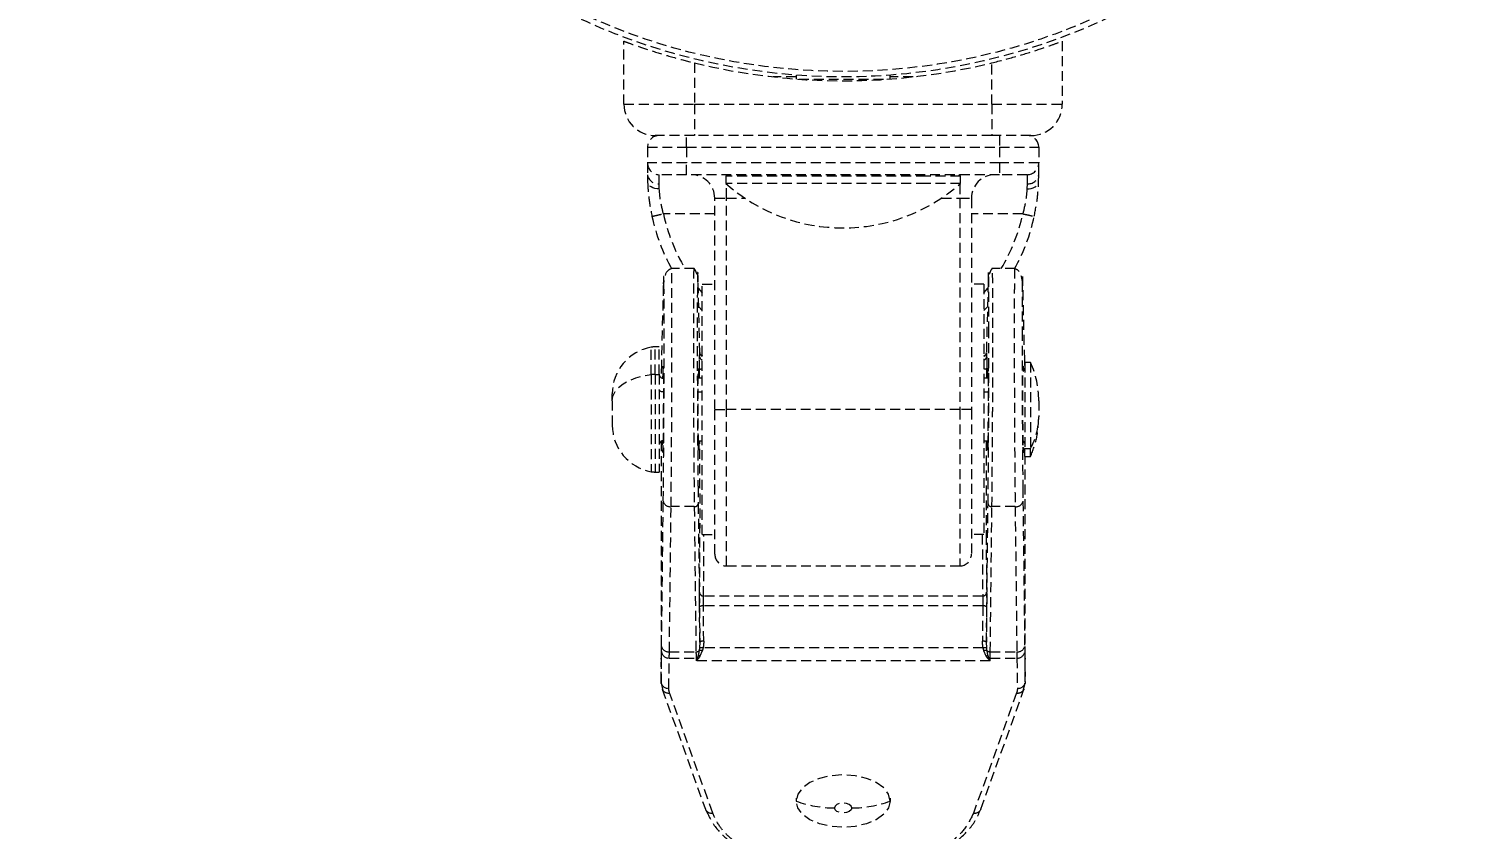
# Model space of a CAD drawing. Header units: millimetres. Extents: x -4197 to 3701, y -3900 to 3375.
# Drawn here: x 94.7 to 278.2, y 1570.2 to 1672.5 of the extents above; entities that cross this region are included whole.
import ezdxf

# ---------------------------------------------------------------- set-up
doc = ezdxf.new("R2010")
doc.units = ezdxf.units.MM
doc.linetypes.add('HIDDEN', pattern=[1.905, 1.27, -0.635])
for name, color, linetype in [('DIKOM_ОБЪЕКТ', 7, 'Continuous'), ('DIKOM_РАЗМЕР_ЗОНА', 7, 'Continuous'), ('DIKOM_РАЗМЕР_ОБЪЕКТА', 7, 'Continuous')]:
    doc.layers.add(name, color=color, linetype=linetype)
doc.styles.add('style1', font='arialbd.ttf', dxfattribs={"width": 0.8})
doc.dimstyles.new('1-50', dxfattribs={"dimtxt": 300, "dimasz": 200, "dimexe": 100, "dimexo": 0, "dimgap": 100, "dimtad": 1, "dimtxsty": 'style1', "dimcen": 200, "dimclrd": 7, "dimclre": 7, "dimclrt": 7, "dimadec": 1, "dimazin": 2, "dimtfac": 1, "dimtmove": 0, "dimatfit": 2, "dimfxl": 0, "dimlwd": 25, "dimlwe": 18, "dimarcsym": 0})

# ---------------------------------------------------------------- blocks, each defined once
blk = doc.blocks.new('*D2')
at = {"layer": 'Defpoints', "color": 0, "transparency": 16777216}
for p in [(-934.08, 1825.38), (198.72, 1825.38), (198.72, -1533.62)]:
    blk.add_point(p, dxfattribs=at)
at = {"layer": 'DIKOM_РАЗМЕР_ОБЪЕКТА', "color": 7, "lineweight": 18, "transparency": 16777216}
for p, q in [((198.72, 1825.38), (-1034.08, 1825.38)), ((198.72, -1533.62), (-1034.08, -1533.62))]:
    blk.add_line(p, q, dxfattribs=at)
at = {"layer": 'DIKOM_РАЗМЕР_ОБЪЕКТА', "color": 7, "lineweight": 25, "transparency": 16777216}
blk.add_line((-934.08, -1333.62), (-934.08, 1625.38), dxfattribs=at)
at = {"layer": 'DIKOM_РАЗМЕР_ОБЪЕКТА', "color": 7, "transparency": 16777216}
for points in [[(-967.42, 1625.38), (-900.75, 1625.38), (-934.08, 1825.38)], [(-967.42, -1333.62), (-900.75, -1333.62), (-934.08, -1533.62)]]:
    blk.add_solid(points, dxfattribs=at)
at = {"layer": 'DIKOM_РАЗМЕР_ОБЪЕКТА', "color": 7, "transparency": 16777216, "insert": (-1212.9, 33.6), "char_height": 300, "attachment_point": 5, "rotation": 90, "style": 'style1'}
blk.add_mtext('{\\fArial|b0|i0|c204|p34;\\H1.16667x;3360}', dxfattribs=at)
blk = doc.blocks.new('*D3')
at = {"layer": 'Defpoints', "color": 0, "transparency": 16777216}
for p in [(-3721.93, 3375.38), (198.72, 3375.38), (198.72, -3083.62)]:
    blk.add_point(p, dxfattribs=at)
at = {"layer": 'DIKOM_РАЗМЕР_ЗОНА', "color": 7, "lineweight": 18, "transparency": 16777216}
for p, q in [((198.72, 3375.38), (-3821.93, 3375.38)), ((198.72, -3083.62), (-3821.93, -3083.62))]:
    blk.add_line(p, q, dxfattribs=at)
at = {"layer": 'DIKOM_РАЗМЕР_ЗОНА', "color": 7, "lineweight": 25, "transparency": 16777216}
blk.add_line((-3721.93, -2883.62), (-3721.93, 3175.38), dxfattribs=at)
at = {"layer": 'DIKOM_РАЗМЕР_ЗОНА', "color": 7, "transparency": 16777216}
for points in [[(-3755.26, 3175.38), (-3688.6, 3175.38), (-3721.93, 3375.38)], [(-3755.26, -2883.62), (-3688.6, -2883.62), (-3721.93, -3083.62)]]:
    blk.add_solid(points, dxfattribs=at)
at = {"layer": 'DIKOM_РАЗМЕР_ЗОНА', "color": 7, "transparency": 16777216, "insert": (-4000.63, 193.17), "char_height": 300, "attachment_point": 5, "rotation": 90, "style": 'style1'}
blk.add_mtext('{\\fArial|b0|i0|c204|p34;\\H1.16667x;6460}', dxfattribs=at)

msp = doc.modelspace()

# ---------------------------------------------------------------- linework, layer by layer
at = {"layer": 'DIKOM_ОБЪЕКТ', "color": 7, "linetype": 'HIDDEN', "lineweight": 15}
for p, q in [((170.719, 1662.885), (170.719, 1670.945)), ((226.719, 1670.945), (226.719, 1662.885)), ((179.719, 1668.174), (179.719, 1662.885)), ((217.719, 1662.885), (217.719, 1668.174)), ((192.719, 1666.385), (189.789, 1666.385)), ((191.969, 1666.672), (191.969, 1666.665)), ((192.719, 1666.612), (192.719, 1666.11)), ((193.066, 1666.085), (204.373, 1666.085)), ((204.719, 1666.11), (204.719, 1666.612)), ((207.65, 1666.385), (204.719, 1666.385)), ((205.469, 1666.672), (205.469, 1666.672)), ((170.719, 1662.885), (179.719, 1662.885)), ((179.719, 1662.885), (179.719, 1658.885)), ((179.719, 1662.885), (217.719, 1662.885)), ((217.719, 1662.885), (217.719, 1658.885)), ((217.719, 1662.885), (226.719, 1662.885)), ((179.719, 1658.885), (174.719, 1658.885)), ((178.719, 1657.385), (178.719, 1658.885)), ((217.719, 1658.885), (179.719, 1658.885)), ((222.719, 1658.885), (217.719, 1658.885)), ((218.719, 1658.885), (218.719, 1657.385)), ((173.719, 1657.385), (178.719, 1657.385)), ((173.719, 1657.385), (173.719, 1655.385)), ((178.719, 1657.385), (218.719, 1657.385)), ((178.719, 1657.385), (178.719, 1655.385)), ((218.719, 1657.385), (223.719, 1657.385)), ((218.719, 1657.385), (218.719, 1655.385)), ((223.719, 1657.385), (223.719, 1655.385)), ((178.719, 1655.385), (173.719, 1655.385)), ((173.719, 1655.385), (173.719, 1653.885)), ((218.719, 1655.385), (178.719, 1655.385)), ((178.719, 1653.885), (178.719, 1655.385)), ((218.719, 1655.385), (218.719, 1653.885)), ((223.719, 1655.385), (218.719, 1655.385)), ((223.719, 1653.885), (223.719, 1655.385)), ((178.719, 1653.885), (175.219, 1653.885)), ((175.219, 1652.731), (175.219, 1653.885)), ((175.234, 1652.08), (175.219, 1652.731)), ((218.719, 1653.885), (178.719, 1653.885)), ((183.919, 1653.885), (183.719, 1653.685)), ((183.719, 1653.685), (183.719, 1652.756)), ((209.326, 1653.685), (183.719, 1653.685)), ((209.326, 1652.756), (183.719, 1652.756)), ((183.819, 1653.785), (183.819, 1653.885)), ((183.819, 1650.885), (183.819, 1652.668)), ((213.719, 1653.685), (209.326, 1653.685)), ((213.719, 1652.756), (209.326, 1652.756)), ((213.719, 1653.685), (213.519, 1653.885)), ((213.619, 1653.885), (213.619, 1653.785)), ((213.619, 1652.668), (213.619, 1650.885)), ((213.719, 1652.756), (213.719, 1653.685)), ((222.219, 1653.885), (218.719, 1653.885)), ((222.219, 1652.731), (222.204, 1652.08)), ((222.219, 1653.885), (222.219, 1652.731)), ((223.703, 1652.984), (223.719, 1653.885)), ((182.319, 1650.885), (183.819, 1650.885)), ((182.319, 1623.885), (182.319, 1650.885)), ((183.819, 1623.885), (183.819, 1650.885)), ((183.819, 1650.885), (186.155, 1650.885)), ((211.284, 1650.885), (213.619, 1650.885)), ((213.619, 1650.885), (215.119, 1650.885)), ((213.619, 1650.885), (213.619, 1623.885)), ((215.119, 1650.885), (215.119, 1623.885)), ((182.319, 1648.885), (175.758, 1648.885)), ((221.681, 1648.885), (215.119, 1648.885)), ((179.705, 1641.885), (176.733, 1641.885)), ((220.705, 1641.885), (217.733, 1641.885)), ((175.737, 1639.692), (175.518, 1630.241)), ((180.409, 1631.142), (180.201, 1640.164)), ((180.409, 1631.146), (180.201, 1640.154)), ((180.219, 1639.394), (180.719, 1638.777)), ((180.719, 1639.885), (182.319, 1639.885)), ((180.719, 1607.885), (180.719, 1639.885)), ((216.719, 1639.885), (215.119, 1639.885)), ((216.719, 1639.885), (216.719, 1607.885)), ((216.719, 1638.777), (217.22, 1639.395)), ((217.238, 1640.154), (217.029, 1631.146)), ((221.92, 1630.241), (221.702, 1639.692)), ((180.719, 1636.536), (180.274, 1637.01)), ((217.165, 1637.01), (216.719, 1636.536)), ((175.219, 1631.885), (174.719, 1631.885)), ((174.719, 1628.359), (174.719, 1631.885)), ((175.219, 1628.359), (175.219, 1631.885)), ((174.209, 1628.333), (174.209, 1631.84)), ((180.378, 1630.671), (180.409, 1631.146)), ((217.029, 1631.146), (217.061, 1630.671)), ((174.209, 1628.333), (174.209, 1615.93)), ((174.719, 1628.359), (175.219, 1628.359)), ((174.719, 1628.359), (174.719, 1615.885)), ((175.219, 1628.359), (175.219, 1615.885)), ((175.509, 1629.763), (175.481, 1627.946)), ((175.698, 1627.896), (175.705, 1628.447)), ((180.225, 1628.703), (180.234, 1628.239)), ((180.234, 1628.239), (180.238, 1627.885)), ((180.382, 1627.899), (180.376, 1628.96)), ((217.062, 1628.96), (217.056, 1627.891)), ((217.2, 1627.885), (217.205, 1628.239)), ((221.933, 1629.144), (221.692, 1628.719)), ((221.933, 1629.5), (221.929, 1629.763)), ((222.675, 1629.885), (221.933, 1629.885)), ((221.933, 1629.885), (221.933, 1618.911)), ((222.675, 1629.885), (222.675, 1618.911)), ((180.719, 1627.885), (180.19, 1627.885)), ((217.249, 1627.885), (216.719, 1627.885)), ((169.219, 1625.003), (169.219, 1625.885)), ((169.219, 1625.003), (169.219, 1621.885)), ((180.189, 1626.122), (180.719, 1626.122)), ((216.719, 1626.122), (217.25, 1626.122)), ((223.719, 1625.002), (223.719, 1622.959)), ((182.319, 1623.885), (183.819, 1623.885)), ((182.319, 1605.385), (182.319, 1623.885)), ((213.619, 1623.885), (183.819, 1623.885)), ((183.819, 1603.885), (183.819, 1623.885)), ((215.119, 1623.885), (213.619, 1623.885)), ((213.619, 1623.885), (213.619, 1603.885)), ((215.119, 1623.885), (215.119, 1605.385)), ((223.719, 1622.785), (223.719, 1622.959)), ((175.451, 1619.807), (175.451, 1592.076)), ((175.451, 1619.807), (175.451, 1592.077)), ((180.229, 1619.885), (180.719, 1619.885)), ((180.277, 1619.885), (180.273, 1619.23)), ((216.719, 1619.885), (217.209, 1619.885)), ((217.166, 1619.304), (217.161, 1619.885)), ((217.169, 1618.857), (217.166, 1619.304)), ((221.728, 1619.826), (221.933, 1619.525)), ((221.742, 1618.964), (221.933, 1618.626)), ((221.933, 1618.911), (222.675, 1618.911)), ((221.933, 1617.885), (221.933, 1618.911)), ((221.933, 1617.885), (222.675, 1617.885)), ((221.987, 1592.077), (221.987, 1617.885)), ((221.988, 1592.076), (221.988, 1617.885)), ((222.675, 1617.885), (222.675, 1618.911)), ((174.719, 1615.885), (175.219, 1615.885)), ((175.737, 1612.159), (175.755, 1613.905)), ((180.179, 1613.931), (180.201, 1611.811)), ((217.238, 1611.811), (217.26, 1613.932)), ((221.684, 1613.847), (221.702, 1612.159)), ((175.518, 1593.607), (175.737, 1612.159)), ((180.201, 1611.811), (180.409, 1594.128)), ((217.029, 1594.128), (217.238, 1611.811)), ((221.702, 1612.159), (221.92, 1593.607)), ((176.518, 1592.912), (176.737, 1611.464)), ((179.701, 1611.464), (176.737, 1611.464)), ((179.701, 1611.464), (179.919, 1592.912)), ((217.519, 1592.912), (217.738, 1611.464)), ((220.702, 1611.464), (217.738, 1611.464)), ((220.702, 1611.464), (220.92, 1592.912)), ((180.719, 1607.885), (182.319, 1607.885)), ((216.719, 1607.885), (215.119, 1607.885)), ((183.819, 1603.885), (213.619, 1603.885)), ((180.374, 1600.329), (180.376, 1600.518)), ((216.562, 1600.034), (180.876, 1600.034)), ((217.062, 1600.518), (217.065, 1600.226)), ((180.409, 1594.128), (180.378, 1598.641)), ((180.909, 1594.27), (180.878, 1598.783)), ((216.561, 1598.783), (180.878, 1598.783)), ((216.561, 1598.783), (216.529, 1594.27)), ((217.061, 1598.641), (217.029, 1594.128)), ((180.409, 1594.128), (180.37, 1593.405)), ((180.444, 1594.184), (180.409, 1594.038)), ((216.614, 1593.403), (180.824, 1593.403)), ((217.029, 1594.037), (216.995, 1594.184)), ((217.068, 1593.405), (217.029, 1594.128)), ((175.45, 1589.068), (175.509, 1592.937)), ((175.45, 1591.986), (175.451, 1592.077)), ((175.451, 1592.069), (175.45, 1591.992)), ((175.45, 1591.986), (175.45, 1589.068)), ((175.451, 1592.069), (175.451, 1592.077)), ((175.451, 1592.076), (175.451, 1592.077)), ((175.451, 1592.075), (175.451, 1592.076)), ((175.451, 1592.075), (175.451, 1592.065)), ((175.451, 1592.065), (175.451, 1592.069)), ((176.45, 1588.239), (176.509, 1592.108)), ((176.509, 1592.108), (179.929, 1592.108)), ((176.518, 1592.912), (179.919, 1592.912)), ((179.929, 1592.108), (179.935, 1591.767)), ((180.089, 1592.131), (179.935, 1591.767)), ((180.25, 1592.098), (179.935, 1591.767)), ((217.504, 1591.767), (179.935, 1591.767)), ((180.723, 1593.05), (180.427, 1592.358)), ((217.011, 1592.358), (216.715, 1593.05)), ((217.504, 1591.767), (217.189, 1592.098)), ((217.504, 1591.767), (217.349, 1592.131)), ((217.504, 1591.767), (217.509, 1592.108)), ((217.509, 1592.108), (220.929, 1592.108)), ((217.519, 1592.912), (220.92, 1592.912)), ((220.929, 1592.108), (220.989, 1588.239)), ((221.929, 1592.937), (221.989, 1589.068)), ((221.987, 1592.077), (221.989, 1591.986)), ((221.987, 1592.077), (221.988, 1592.065)), ((221.987, 1592.077), (221.987, 1592.076)), ((221.987, 1592.076), (221.987, 1592.075)), ((221.988, 1592.065), (221.987, 1592.075)), ((221.989, 1591.992), (221.988, 1592.069)), ((221.989, 1589.068), (221.989, 1591.986)), ((175.461, 1588.877), (175.45, 1589.068)), ((175.455, 1588.896), (175.693, 1587.976)), ((175.609, 1588.136), (181.119, 1572.79)), ((216.319, 1572.79), (221.83, 1588.136)), ((221.746, 1587.976), (221.983, 1588.896)), ((221.989, 1589.068), (221.971, 1588.876)), ((182.06, 1572.304), (176.55, 1587.65)), ((220.889, 1587.65), (215.378, 1572.304)), ((192.719, 1574.218), (192.719, 1573.829)), ((204.719, 1574.218), (204.719, 1573.829))]:
    msp.add_line(p, q, dxfattribs=at)
at = {"layer": 'DIKOM_ОБЪЕКТ', "color": 7, "linetype": 'HIDDEN', "lineweight": 15, "flags": 128}
for points in [[(175.234, 1652.08), (174.946, 1652.092), (174.669, 1652.139), (174.412, 1652.219), (174.187, 1652.33), (174, 1652.468), (173.859, 1652.627), (173.77, 1652.801), (173.735, 1652.984)], [(222.204, 1652.08), (222.492, 1652.092), (222.77, 1652.139), (223.026, 1652.219), (223.252, 1652.33), (223.439, 1652.468), (223.579, 1652.627), (223.668, 1652.801), (223.703, 1652.984)], [(169.219, 1625.003), (169.311, 1625.59), (169.583, 1626.159), (170.028, 1626.693), (170.632, 1627.176), (171.376, 1627.592), (172.238, 1627.931), (173.192, 1628.18), (174.209, 1628.333)], [(175.719, 1626.122), (175.622, 1626.127), (175.528, 1626.143), (175.441, 1626.169), (175.366, 1626.204), (175.303, 1626.246), (175.257, 1626.294), (175.229, 1626.347), (175.219, 1626.401)], [(175.609, 1588.136), (175.644, 1588.056), (175.692, 1587.977)], [(221.83, 1588.136), (221.795, 1588.056), (221.747, 1587.977)], [(204.719, 1573.829), (204.515, 1574.697), (203.915, 1575.506), (202.962, 1576.201), (201.719, 1576.734), (200.272, 1577.069), (198.719, 1577.184), (197.166, 1577.069), (195.719, 1576.734), (194.477, 1576.201), (193.523, 1575.506), (192.924, 1574.697), (192.719, 1573.829)], [(204.719, 1573.829), (204.515, 1572.96), (203.915, 1572.151), (202.962, 1571.456), (201.719, 1570.923), (200.272, 1570.588), (198.719, 1570.473), (197.166, 1570.588), (195.719, 1570.923), (194.477, 1571.456), (193.523, 1572.151), (192.924, 1572.96), (192.719, 1573.829)], [(199.836, 1572.963), (199.751, 1573.202), (199.509, 1573.404), (199.147, 1573.54), (198.719, 1573.587), (198.292, 1573.54), (197.93, 1573.404), (197.687, 1573.202), (197.602, 1572.963)], [(181.119, 1572.79), (181.154, 1572.709), (181.202, 1572.631)], [(199.836, 1572.963), (199.751, 1572.724), (199.509, 1572.521), (199.147, 1572.386), (198.719, 1572.338), (198.292, 1572.386), (197.93, 1572.521), (197.687, 1572.724), (197.602, 1572.963)], [(216.319, 1572.79), (216.284, 1572.709), (216.236, 1572.631)]]:
    msp.add_lwpolyline(points, dxfattribs=at)
at = {"layer": 'DIKOM_ОБЪЕКТ', "color": 7, "linetype": 'HIDDEN', "lineweight": 15}
for radius in [79.5, 78.802]:
    msp.add_circle((198.719, 1745.885), radius, dxfattribs=at)
for centre, radius, start, end in [((198.719, 1745.885), 80, 256.26096, 283.73904), ((174.719, 1662.885), 4, 180, 270), ((222.719, 1662.885), 4, 270, 0), ((175.219, 1657.385), 1.5, 90, 180), ((222.219, 1657.385), 1.5, 0, 90), ((175.219, 1655.385), 1.5, 180, 270), ((222.219, 1655.385), 1.5, 270, 0), ((175.066, 1654.084), 1.362, 188.4061, 276.45672), ((179.319, 1650.885), 3, 0, 90), ((198.719, 1669.758), 22.673, 228.57879, 311.42121), ((218.119, 1650.885), 3, 90, 180), ((222.372, 1654.084), 1.362, 263.54328, 351.5939), ((198.719, 1653.885), 25, 192.28587, 208.84942), ((198.719, 1653.885), 23.5, 192.28462, 210.70636), ((198.719, 1653.885), 23.5, 329.29364, 347.7155), ((198.719, 1653.885), 25, 331.22179, 347.71507), ((174.719, 1628.969), 2.916, 90, 100.0808), ((175.268, 1625.885), 6.048, 100.0808, 180), ((180.876, 1630.674), 0.498, 180.41082, 251.69344), ((180.907, 1631.15), 0.498, 180.43565, 247.81053), ((180.813, 1631.218), 0.476, 243.59937, 258.57428), ((216.531, 1631.15), 0.498, 292.15815, 359.59493), ((216.625, 1631.218), 0.476, 281.42568, 296.39961), ((216.563, 1630.674), 0.498, 288.30656, 359.58918), ((174.718, 1623.194), 5.164, 89.98808, 95.65905), ((175.719, 1628.385), 0.5, 180, 270), ((180.655, 1628.477), 0.558, 83.34737, 119.92864), ((216.784, 1628.477), 0.558, 60.07136, 96.65263), ((211.782, 1625.002), 11.937, 0, 24.1466), ((215.226, 1622.991), 8.493, 331.28443, 359.78161), ((175.268, 1621.885), 6.048, 180, 259.9192), ((175.719, 1619.385), 0.5, 90, 180), ((174.719, 1618.8), 2.916, 259.9192, 270), ((176.612, 1612.352), 0.897, 192.42677, 277.9763), ((179.763, 1611.908), 0.448, 262.0237, 347.57323), ((217.675, 1611.908), 0.448, 192.42677, 277.9763), ((220.826, 1612.352), 0.897, 262.0237, 347.57323), ((183.819, 1605.385), 1.5, 180, 270), ((213.619, 1605.385), 1.5, 270, 0), ((180.87, 1600.528), 0.494, 181.21784, 270.7048), ((216.568, 1600.528), 0.494, 269.2952, 358.78216), ((180.767, 1598.221), 0.573, 78.86199, 132.82465), ((216.671, 1598.221), 0.573, 47.17535, 101.13801), ((176.394, 1593.8), 0.897, 192.42677, 277.9763), ((180.593, 1592.565), 0.869, 74.59264, 104.8858), ((180.798, 1593.708), 0.573, 78.86107, 132.8252), ((216.845, 1592.565), 0.869, 75.11416, 105.40732), ((221.045, 1593.8), 0.897, 262.0237, 347.57323), ((176.434, 1593.035), 0.93, 186.06147, 274.61851), ((179.934, 1593.511), 0.599, 268.64467, 310.3272), ((179.927, 1592.707), 0.599, 270.23642, 285.76276), ((180.058, 1591.569), 0.563, 70.12104, 86.83088), ((180.24, 1591.77), 0.617, 72.34473, 95.8742), ((180.514, 1592.312), 0.767, 74.16288, 104.51494), ((216.925, 1592.312), 0.767, 75.48507, 105.83712), ((217.199, 1591.77), 0.617, 84.1258, 107.65523), ((217.505, 1593.511), 0.599, 229.6728, 271.35533), ((217.38, 1591.569), 0.563, 93.16909, 109.87893), ((217.512, 1592.707), 0.599, 254.23724, 269.76358), ((221.004, 1593.035), 0.93, 265.38149, 353.93853), ((176.375, 1589.167), 0.93, 186.06147, 274.61851), ((176.396, 1588.537), 0.9, 218.44963, 279.80334), ((221.042, 1588.537), 0.9, 260.19667, 321.55031), ((221.064, 1589.167), 0.93, 265.38149, 353.93853), ((197.576, 1587.013), 14.051, 249.77952, 270.10945), ((199.863, 1587.013), 14.051, 269.89055, 290.22048), ((181.907, 1573.191), 0.9, 218.47219, 279.80201), ((215.531, 1573.191), 0.9, 260.19767, 321.53314)]:
    msp.add_arc(centre, radius, start, end, dxfattribs=at)
for points, knots in [([(170.719, 1670.945), (170.811, 1670.91), (170.994, 1670.841), (172.413, 1670.326), (174.539, 1669.614), (177.097, 1668.841), (178.918, 1668.378), (179.719, 1668.174)], [0, 0, 0, 0, 0.2010738, 0.4019103, 0.6091892, 0.8279894, 1, 1, 1, 1]), ([(217.719, 1668.174), (218.765, 1668.443), (220.855, 1668.981), (223.608, 1669.842), (225.645, 1670.546), (226.606, 1670.903), (226.691, 1670.934), (226.719, 1670.945)], [0, 0, 0, 0, 0.2241725, 0.4482872, 0.6727418, 0.8888137, 1, 1, 1, 1]), ([(173.719, 1653.885), (173.72, 1653.736), (173.721, 1653.455), (173.731, 1653.135), (173.735, 1652.984)], [0, 0, 0, 0, 0.5299828, 1, 1, 1, 1]), ([(173.735, 1652.984), (173.769, 1652.34), (173.838, 1650.984), (174.136, 1649.398), (174.292, 1648.566)], [0, 0, 0, 0, 0.4754726, 1, 1, 1, 1]), ([(175.758, 1648.885), (175.611, 1649.488), (175.33, 1650.639), (175.265, 1651.615), (175.234, 1652.08)], [0, 0, 0, 0, 0.5234619, 1, 1, 1, 1]), ([(222.204, 1652.08), (222.174, 1651.627), (222.11, 1650.654), (221.831, 1649.502), (221.681, 1648.885)], [0, 0, 0, 0, 0.4647824, 1, 1, 1, 1]), ([(223.147, 1648.566), (223.306, 1649.417), (223.602, 1651.004), (223.671, 1652.357), (223.703, 1652.984)], [0, 0, 0, 0, 0.5362766, 1, 1, 1, 1]), ([(176.799, 1641.885), (176.523, 1641.774), (175.979, 1641.555), (175.817, 1640.32), (175.737, 1639.71)], [0, 0, 0, 0, 0.5065585, 1, 1, 1, 1]), ([(176.737, 1611.464), (176.745, 1612.296), (176.762, 1613.894), (176.784, 1616.585), (176.802, 1619.196), (176.816, 1621.461), (176.826, 1623.374), (176.833, 1624.992), (176.839, 1626.584), (176.846, 1628.642), (176.851, 1631.096), (176.854, 1633.795), (176.852, 1636.205), (176.846, 1638.287), (176.836, 1639.975), (176.823, 1640.998), (176.811, 1641.552), (176.8, 1641.835), (176.792, 1641.863), (176.788, 1641.877)], [0, 0, 0, 0, 0.0782225, 0.1502242, 0.2160013, 0.2755504, 0.3144997, 0.3530316, 0.3911461, 0.4288433, 0.5029165, 0.5753251, 0.6473272, 0.7208214, 0.7958076, 0.8722857, 0.9131845, 0.9570357, 1, 1, 1, 1]), ([(179.648, 1641.875), (179.642, 1641.838), (179.63, 1641.765), (179.615, 1641.175), (179.604, 1640.393), (179.596, 1639.468), (179.588, 1638.183), (179.583, 1636.447), (179.58, 1634.183), (179.582, 1631.65), (179.588, 1628.876), (179.598, 1625.912), (179.609, 1623.279), (179.622, 1621.034), (179.634, 1619.155), (179.65, 1616.852), (179.672, 1614.146), (179.691, 1612.383), (179.701, 1611.464)], [0, 0, 0, 0, 0.066434, 0.1291744, 0.1781768, 0.2265477, 0.2742871, 0.3446682, 0.413631, 0.4827617, 0.5531962, 0.6249344, 0.6979764, 0.7405591, 0.7862539, 0.8350602, 0.9140405, 1, 1, 1, 1]), ([(180.147, 1641.357), (180.142, 1641.386), (180.132, 1641.453), (180.126, 1641.275), (180.093, 1641.182), (180.083, 1641.15), (180.062, 1641.169), (180.056, 1641.176), (180.053, 1641.181), (180.05, 1641.186), (180.047, 1641.19), (180.042, 1641.2), (180.016, 1641.253), (179.967, 1641.39), (179.817, 1641.775), (179.718, 1641.837), (179.642, 1641.885)], [0, 0, 0, 0, 0.1725493, 0.4037108, 0.4653189, 0.4957488, 0.4991174, 0.5003085, 0.5012796, 0.5017322, 0.5021918, 0.5032108, 0.5060109, 0.5306428, 0.6394667, 1, 1, 1, 1]), ([(180.149, 1641.357), (180.143, 1641.341), (180.13, 1641.305), (180.112, 1640.597), (180.095, 1639.174), (180.083, 1636.902), (180.082, 1634.886), (180.081, 1633.882)], [0, 0, 0, 0, 0.14703758, 0.31816183, 0.54619042, 0.77405346, 1, 1, 1, 1]), ([(180.201, 1640.154), (180.192, 1640.485), (180.175, 1641.113), (180.158, 1641.433), (180.15, 1641.366), (180.149, 1641.357)], [0, 0, 0, 0, 0.4916052, 0.9354534, 1, 1, 1, 1]), ([(217.291, 1641.367), (217.291, 1641.374), (217.283, 1641.463), (217.266, 1641.176), (217.248, 1640.515), (217.238, 1640.154)], [0, 0, 0, 0, 0.0398682, 0.4758213, 1, 1, 1, 1]), ([(217.357, 1633.839), (217.357, 1634.751), (217.356, 1636.694), (217.345, 1638.951), (217.329, 1640.458), (217.311, 1641.247), (217.298, 1641.328), (217.291, 1641.367)], [0, 0, 0, 0, 0.2052175, 0.4368223, 0.6685019, 0.8426881, 1, 1, 1, 1]), ([(217.796, 1641.885), (217.72, 1641.837), (217.622, 1641.775), (217.472, 1641.39), (217.423, 1641.253), (217.397, 1641.2), (217.391, 1641.19), (217.388, 1641.186), (217.386, 1641.181), (217.382, 1641.176), (217.377, 1641.169), (217.356, 1641.15), (217.345, 1641.182), (217.312, 1641.274), (217.307, 1641.446), (217.298, 1641.388), (217.294, 1641.367)], [0, 0, 0, 0, 0.3738945, 0.4867544, 0.5123013, 0.5152056, 0.5162625, 0.5167391, 0.5172085, 0.5182154, 0.5194504, 0.522943, 0.554497, 0.6183839, 0.8581003, 1, 1, 1, 1]), ([(217.738, 1611.464), (217.747, 1612.348), (217.765, 1614.045), (217.789, 1616.918), (217.809, 1619.701), (217.823, 1622.216), (217.834, 1624.459), (217.843, 1626.484), (217.85, 1628.77), (217.856, 1631.249), (217.858, 1633.817), (217.856, 1636.126), (217.851, 1638.14), (217.841, 1639.798), (217.829, 1640.846), (217.816, 1641.471), (217.804, 1641.771), (217.796, 1641.942), (217.79, 1641.878), (217.79, 1641.874)], [0, 0, 0, 0, 0.08285453, 0.15903185, 0.22852735, 0.29133684, 0.34034136, 0.38871583, 0.43646026, 0.50685164, 0.57582808, 0.64496089, 0.71540187, 0.78715101, 0.86020824, 0.90273543, 0.94836956, 0.99711004, 1, 1, 1, 1]), ([(220.654, 1641.878), (220.648, 1641.863), (220.636, 1641.833), (220.623, 1641.365), (220.613, 1640.782), (220.606, 1640.149), (220.599, 1639.395), (220.593, 1638.248), (220.587, 1636.562), (220.584, 1634.197), (220.586, 1631.546), (220.593, 1628.642), (220.603, 1625.535), (220.615, 1622.831), (220.628, 1620.595), (220.639, 1618.8), (220.654, 1616.604), (220.675, 1614.029), (220.693, 1612.342), (220.702, 1611.464)], [0, 0, 0, 0, 0.0650288, 0.1239003, 0.1624115, 0.2005102, 0.2381963, 0.2754698, 0.3487106, 0.4203057, 0.4914202, 0.5640066, 0.6380647, 0.7135945, 0.7540487, 0.7974238, 0.8437195, 0.9185836, 1, 1, 1, 1]), ([(221.702, 1639.71), (221.622, 1640.32), (221.46, 1641.555), (220.915, 1641.774), (220.639, 1641.885)], [0, 0, 0, 0, 0.4934078, 1, 1, 1, 1]), ([(175.755, 1613.905), (175.758, 1614.21), (175.772, 1615.475), (175.794, 1618.174), (175.818, 1621.847), (175.837, 1625.72), (175.85, 1629.61), (175.855, 1633.291), (175.851, 1636.406), (175.839, 1638.749), (175.823, 1640.152), (175.804, 1640.826), (175.784, 1640.95), (175.762, 1640.64), (175.745, 1640.022), (175.737, 1639.692)], [0, 0, 0, 0, 0.0269208, 0.1116998, 0.198614, 0.2851135, 0.3745492, 0.4695117, 0.5634827, 0.6514033, 0.7380087, 0.8032107, 0.8677948, 0.9295333, 1, 1, 1, 1]), ([(221.702, 1639.692), (221.692, 1640.048), (221.672, 1640.794), (221.645, 1641.004), (221.62, 1640.439), (221.601, 1639.002), (221.589, 1636.871), (221.587, 1634.893), (221.586, 1633.935)], [0, 0, 0, 0, 0.1521011, 0.3187748, 0.4893761, 0.6591737, 0.8349748, 1, 1, 1, 1]), ([(180.081, 1633.882), (180.081, 1633.874), (180.079, 1632.896), (180.083, 1630.474), (180.093, 1626.779), (180.11, 1623.2), (180.128, 1619.996), (180.149, 1617.221), (180.166, 1615.155), (180.176, 1614.159), (180.179, 1613.931)], [0, 0, 0, 0, 0.0015234, 0.1832646, 0.3649939, 0.5467793, 0.683469, 0.8195556, 0.958696, 1, 1, 1, 1]), ([(217.26, 1613.932), (217.261, 1614.059), (217.271, 1614.93), (217.287, 1616.84), (217.307, 1619.568), (217.327, 1622.767), (217.343, 1626.346), (217.354, 1630.076), (217.359, 1632.631), (217.357, 1633.727), (217.357, 1633.839)], [0, 0, 0, 0, 0.0230856, 0.1587195, 0.2959444, 0.4327278, 0.6149874, 0.7971149, 0.9792363, 1, 1, 1, 1]), ([(221.586, 1633.935), (221.586, 1633.817), (221.584, 1632.687), (221.588, 1630.044), (221.599, 1626.268), (221.616, 1622.733), (221.635, 1619.607), (221.654, 1616.976), (221.671, 1615.027), (221.681, 1614.089), (221.684, 1613.847)], [0, 0, 0, 0, 0.0222267, 0.21295852, 0.39139051, 0.56733069, 0.69978996, 0.83087946, 0.95631286, 1, 1, 1, 1]), ([(175.518, 1630.241), (175.516, 1630.161), (175.513, 1630.024), (175.51, 1629.839), (175.509, 1629.763)], [0, 0, 0, 0, 0.5852997, 1, 1, 1, 1]), ([(180.373, 1630.321), (180.374, 1630.405), (180.375, 1630.587), (180.377, 1630.641), (180.378, 1630.671)], [0, 0, 0, 0, 0.4584108, 1, 1, 1, 1]), ([(180.376, 1628.96), (180.375, 1629.136), (180.374, 1629.482), (180.373, 1629.94), (180.373, 1630.225), (180.373, 1630.314), (180.373, 1630.321)], [0, 0, 0, 0, 0.3418207, 0.6743368, 0.9713292, 1, 1, 1, 1]), ([(180.615, 1630.786), (180.557, 1630.827), (180.445, 1630.906), (180.421, 1631.06), (180.409, 1631.136)], [0, 0, 0, 0, 0.5101475, 1, 1, 1, 1]), ([(217.029, 1631.136), (217.018, 1631.061), (216.994, 1630.906), (216.881, 1630.827), (216.824, 1630.786)], [0, 0, 0, 0, 0.48982116, 1, 1, 1, 1]), ([(217.061, 1630.671), (217.062, 1630.632), (217.064, 1630.579), (217.065, 1630.36), (217.065, 1630.304)], [0, 0, 0, 0, 0.7403984, 1, 1, 1, 1]), ([(217.065, 1630.304), (217.065, 1630.214), (217.066, 1630.009), (217.065, 1629.515), (217.063, 1629.148), (217.062, 1628.96)], [0, 0, 0, 0, 0.2766634, 0.6309763, 1, 1, 1, 1]), ([(221.929, 1629.763), (221.927, 1629.869), (221.924, 1630.051), (221.921, 1630.185), (221.92, 1630.241)], [0, 0, 0, 0, 0.5838944, 1, 1, 1, 1]), ([(175.705, 1628.447), (175.711, 1628.781), (175.724, 1629.449), (175.74, 1629.418), (175.75, 1628.592), (175.754, 1627.035), (175.75, 1624.997), (175.74, 1622.801), (175.724, 1620.73), (175.711, 1619.793), (175.705, 1619.328)], [0, 0, 0, 0, 0.1250113, 0.250184, 0.3753848, 0.5005783, 0.6257638, 0.7509397, 0.8763438, 1, 1, 1, 1]), ([(180.234, 1619.534), (180.23, 1619.812), (180.222, 1620.364), (180.208, 1621.852), (180.194, 1623.863), (180.187, 1626.048), (180.188, 1627.696), (180.194, 1628.703), (180.201, 1629.143), (180.207, 1629.092), (180.209, 1629.076)], [0, 0, 0, 0, 0.1001018, 0.1986938, 0.3947785, 0.542517, 0.6904372, 0.8310329, 0.9449091, 1, 1, 1, 1]), ([(180.209, 1629.076), (180.211, 1629.084), (180.216, 1629.104), (180.222, 1628.851), (180.225, 1628.703)], [0, 0, 0, 0, 0.4107034, 1, 1, 1, 1]), ([(217.205, 1628.239), (217.212, 1628.589), (217.225, 1629.287), (217.241, 1629.07), (217.251, 1627.924), (217.251, 1626.196), (217.246, 1624.472), (217.239, 1623.065), (217.23, 1621.746), (217.218, 1620.501), (217.209, 1619.861), (217.205, 1619.534)], [0, 0, 0, 0, 0.1408601, 0.2809352, 0.4209978, 0.5609933, 0.655075, 0.74222, 0.8150972, 0.9052901, 1, 1, 1, 1]), ([(221.734, 1619.328), (221.727, 1619.799), (221.715, 1620.741), (221.699, 1622.821), (221.688, 1625.016), (221.684, 1627.05), (221.688, 1628.606), (221.699, 1629.41), (221.713, 1629.481), (221.723, 1628.969), (221.726, 1628.779)], [0, 0, 0, 0, 0.1314998, 0.2632119, 0.394954, 0.5266881, 0.6584137, 0.7901327, 0.922066, 1, 1, 1, 1]), ([(222.675, 1617.885), (222.978, 1618.675), (223.58, 1620.245), (223.673, 1621.945), (223.719, 1622.79)], [0, 0, 0, 0, 0.5033955, 1, 1, 1, 1]), ([(175.705, 1619.328), (175.699, 1618.992), (175.686, 1618.319), (175.67, 1618.382), (175.661, 1618.938), (175.66, 1619.662), (175.659, 1619.855)], [0, 0, 0, 0, 0.2970577, 0.5944988, 0.8920068, 1, 1, 1, 1]), ([(180.26, 1618.693), (180.257, 1618.684), (180.252, 1618.664), (180.243, 1618.999), (180.236, 1619.37), (180.234, 1619.534)], [0, 0, 0, 0, 0.3157873, 0.6971716, 1, 1, 1, 1]), ([(180.273, 1619.23), (180.273, 1619.181), (180.271, 1618.835), (180.267, 1618.75), (180.264, 1618.678)], [0, 0, 0, 0, 0.1434474, 1, 1, 1, 1]), ([(180.431, 1608.064), (180.432, 1608.462), (180.435, 1609.828), (180.435, 1612.364), (180.43, 1615.499), (180.425, 1617.947), (180.42, 1619.442), (180.418, 1619.885)], [0, 0, 0, 0, 0.1240812, 0.4255614, 0.6623025, 0.8999951, 1, 1, 1, 1]), ([(217.02, 1619.885), (217.017, 1618.768), (217.009, 1616.329), (217.004, 1612.824), (217.003, 1609.909), (217.006, 1608.385), (217.007, 1607.853)], [0, 0, 0, 0, 0.2497175, 0.5454379, 0.8414229, 1, 1, 1, 1]), ([(217.205, 1619.534), (217.198, 1619.133), (217.188, 1618.582), (217.181, 1618.719), (217.179, 1618.756)], [0, 0, 0, 0, 0.7290334, 1, 1, 1, 1]), ([(221.773, 1618.909), (221.771, 1618.748), (221.766, 1618.278), (221.752, 1618.352), (221.74, 1619.004), (221.734, 1619.328)], [0, 0, 0, 0, 0.2083186, 0.6067179, 1, 1, 1, 1]), ([(180.376, 1600.518), (180.385, 1600.939), (180.4, 1601.743), (180.417, 1603.786), (180.428, 1605.862), (180.43, 1607.469), (180.431, 1608.064)], [0, 0, 0, 0, 0.2975035, 0.5671398, 0.8400194, 1, 1, 1, 1]), ([(180.876, 1600.034), (180.885, 1600.503), (180.903, 1601.431), (180.92, 1603.899), (180.93, 1606.08), (180.931, 1607.59), (180.931, 1607.885)], [0, 0, 0, 0, 0.31623836, 0.6251308, 0.92667641, 1, 1, 1, 1]), ([(216.507, 1607.885), (216.507, 1607.692), (216.508, 1606.236), (216.518, 1604.062), (216.535, 1601.478), (216.553, 1600.519), (216.562, 1600.034)], [0, 0, 0, 0, 0.0473484, 0.3573668, 0.6749176, 1, 1, 1, 1]), ([(217.007, 1607.853), (217.008, 1607.598), (217.009, 1606.536), (217.015, 1604.961), (217.026, 1603.151), (217.041, 1601.571), (217.055, 1600.889), (217.062, 1600.518)], [0, 0, 0, 0, 0.069084, 0.2873813, 0.5025065, 0.7294414, 1, 1, 1, 1]), ([(180.378, 1598.641), (180.377, 1598.814), (180.374, 1599.153), (180.373, 1599.642), (180.373, 1600.053), (180.374, 1600.237), (180.374, 1600.329)], [0, 0, 0, 0, 0.26924476, 0.53115708, 0.76508618, 1, 1, 1, 1]), ([(180.878, 1598.783), (180.877, 1598.85), (180.876, 1598.984), (180.874, 1599.19), (180.873, 1599.389), (180.873, 1599.574), (180.873, 1599.736), (180.874, 1599.919), (180.875, 1599.988), (180.876, 1600.034)], [0, 0, 0, 0, 0.1272926, 0.2539724, 0.3800401, 0.5054963, 0.6303417, 0.7545769, 1, 1, 1, 1]), ([(216.562, 1600.034), (216.563, 1599.988), (216.565, 1599.919), (216.565, 1599.736), (216.565, 1599.574), (216.565, 1599.389), (216.564, 1599.19), (216.563, 1598.984), (216.561, 1598.85), (216.561, 1598.783)], [0, 0, 0, 0, 0.2454354, 0.3696738, 0.4945202, 0.6199754, 0.74604, 0.8727147, 1, 1, 1, 1]), ([(217.065, 1600.226), (217.065, 1600.068), (217.066, 1599.778), (217.064, 1599.191), (217.062, 1598.827), (217.061, 1598.641)], [0, 0, 0, 0, 0.3719753, 0.6796009, 1, 1, 1, 1]), ([(175.509, 1592.937), (175.511, 1593.057), (175.514, 1593.261), (175.517, 1593.506), (175.518, 1593.607)], [0, 0, 0, 0, 0.5852997, 1, 1, 1, 1]), ([(180.37, 1593.405), (180.361, 1593.337), (180.346, 1593.218), (180.329, 1593.103), (180.321, 1593.055)], [0, 0, 0, 0, 0.5737293, 1, 1, 1, 1]), ([(180.824, 1593.403), (180.806, 1593.333), (180.774, 1593.213), (180.738, 1593.099), (180.723, 1593.05)], [0, 0, 0, 0, 0.57719851, 1, 1, 1, 1]), ([(180.909, 1594.27), (180.906, 1594.115), (180.901, 1593.824), (180.849, 1593.537), (180.824, 1593.403)], [0, 0, 0, 0, 0.5329308, 1, 1, 1, 1]), ([(216.614, 1593.403), (216.586, 1593.565), (216.535, 1593.852), (216.531, 1594.143), (216.529, 1594.27)], [0, 0, 0, 0, 0.56363472, 1, 1, 1, 1]), ([(216.715, 1593.05), (216.695, 1593.115), (216.659, 1593.231), (216.628, 1593.351), (216.614, 1593.403)], [0, 0, 0, 0, 0.5685292, 1, 1, 1, 1]), ([(217.117, 1593.055), (217.107, 1593.12), (217.09, 1593.235), (217.075, 1593.354), (217.068, 1593.405)], [0, 0, 0, 0, 0.5720508, 1, 1, 1, 1]), ([(221.92, 1593.607), (221.922, 1593.466), (221.925, 1593.223), (221.928, 1593.021), (221.929, 1592.937)], [0, 0, 0, 0, 0.5838944, 1, 1, 1, 1]), ([(176.509, 1592.108), (176.511, 1592.252), (176.514, 1592.497), (176.517, 1592.791), (176.518, 1592.912)], [0, 0, 0, 0, 0.5852913, 1, 1, 1, 1]), ([(179.919, 1592.912), (179.921, 1592.749), (179.924, 1592.457), (179.928, 1592.215), (179.929, 1592.108)], [0, 0, 0, 0, 0.5600379, 1, 1, 1, 1]), ([(180.177, 1592.384), (180.162, 1592.335), (180.136, 1592.247), (180.104, 1592.167), (180.089, 1592.131)], [0, 0, 0, 0, 0.5524218, 1, 1, 1, 1]), ([(180.321, 1593.055), (180.303, 1592.946), (180.268, 1592.747), (180.22, 1592.542), (180.19, 1592.429), (180.18, 1592.395), (180.177, 1592.384)], [0, 0, 0, 0, 0.4552021, 0.8351683, 0.9442838, 1, 1, 1, 1]), ([(180.427, 1592.358), (180.397, 1592.308), (180.343, 1592.216), (180.279, 1592.135), (180.25, 1592.098)], [0, 0, 0, 0, 0.5475596, 1, 1, 1, 1]), ([(217.189, 1592.098), (217.153, 1592.145), (217.089, 1592.227), (217.035, 1592.319), (217.011, 1592.358)], [0, 0, 0, 0, 0.5722068, 1, 1, 1, 1]), ([(217.262, 1592.384), (217.252, 1592.419), (217.225, 1592.515), (217.174, 1592.731), (217.139, 1592.928), (217.117, 1593.055)], [0, 0, 0, 0, 0.1696565, 0.4672913, 1, 1, 1, 1]), ([(217.349, 1592.131), (217.331, 1592.177), (217.299, 1592.258), (217.273, 1592.346), (217.262, 1592.384)], [0, 0, 0, 0, 0.5676409, 1, 1, 1, 1]), ([(217.509, 1592.108), (217.511, 1592.245), (217.514, 1592.49), (217.518, 1592.783), (217.519, 1592.912)], [0, 0, 0, 0, 0.5597359, 1, 1, 1, 1]), ([(220.92, 1592.912), (220.922, 1592.742), (220.925, 1592.451), (220.928, 1592.209), (220.929, 1592.108)], [0, 0, 0, 0, 0.5838862, 1, 1, 1, 1]), ([(176.55, 1587.65), (176.515, 1587.764), (176.456, 1587.959), (176.451, 1588.157), (176.45, 1588.239)], [0, 0, 0, 0, 0.5848169, 1, 1, 1, 1]), ([(220.989, 1588.239), (220.984, 1588.124), (220.977, 1587.926), (220.915, 1587.731), (220.889, 1587.65)], [0, 0, 0, 0, 0.5851124, 1, 1, 1, 1]), ([(181.203, 1572.631), (181.594, 1571.839), (182.331, 1570.346), (184.355, 1568.493), (186.565, 1567.104), (188.769, 1566.124), (190.859, 1565.441), (193.548, 1564.802), (197.079, 1564.365), (200.787, 1564.428), (203.929, 1564.83), (206.647, 1565.433), (209.55, 1566.444), (212.403, 1567.958), (214.39, 1569.651), (215.635, 1571.266), (216.032, 1572.168), (216.236, 1572.631)], [0, 0, 0, 0, 0.0866183, 0.1632166, 0.22987708, 0.28667902, 0.33387557, 0.37793876, 0.466185, 0.55488702, 0.60497514, 0.66460374, 0.73382507, 0.81271056, 0.90133926, 0.94943103, 1, 1, 1, 1]), ([(215.378, 1572.304), (215.076, 1571.661), (214.492, 1570.419), (212.831, 1568.755), (210.9, 1567.438), (208.675, 1566.366), (206.031, 1565.46), (202.558, 1564.75), (198.539, 1564.499), (194.68, 1564.792), (191.522, 1565.443), (189.07, 1566.25), (187.091, 1567.153), (185.421, 1568.17), (184.008, 1569.333), (182.787, 1570.706), (182.316, 1571.741), (182.06, 1572.304)], [0, 0, 0, 0, 0.075504, 0.1458247, 0.2155916, 0.2694555, 0.3334939, 0.4139574, 0.5056649, 0.59146, 0.6627492, 0.7210612, 0.7736307, 0.8260642, 0.878632, 0.9339946, 1, 1, 1, 1])]:
    msp.add_open_spline(points, degree=3, knots=knots, dxfattribs=at)
for points in [[(174.292, 1648.566), (174.314, 1648.571), (174.358, 1648.58), (174.697, 1648.654), (175.181, 1648.76), (175.565, 1648.843), (175.758, 1648.885)], [(221.681, 1648.885), (221.873, 1648.843), (222.257, 1648.76), (222.742, 1648.654), (223.081, 1648.58), (223.125, 1648.571), (223.147, 1648.566)], [(217.029, 1594.128), (217.021, 1594.147), (217.006, 1594.183), (216.89, 1594.23), (216.725, 1594.263), (216.595, 1594.268), (216.529, 1594.27)]]:
    msp.add_open_spline(points, degree=3, dxfattribs=at)

# ---------------------------------------------------------------- dimensions: what is measured, and where the dimension line sits
at = {"layer": 'DIKOM_РАЗМЕР_ЗОНА'}
dim = msp.add_linear_dim(base=(-3721.931, 3375.385), p1=(198.719, -3083.615), p2=(198.719, 3375.385), angle=270, text='{\\fArial|b0|i0|c204|p34;\\H1.16667x;6460}', dimstyle='1-50', dxfattribs=at)
dim.commit()
dim.dimension.update_dxf_attribs({"geometry": '*D3', "text_midpoint": (-3721.931, 193.171), "dimtype": 160})
at = {"layer": 'DIKOM_РАЗМЕР_ОБЪЕКТА'}
dim = msp.add_linear_dim(base=(-934.082, 1825.385), p1=(198.719, -1533.615), p2=(198.719, 1825.385), angle=270, text='{\\fArial|b0|i0|c204|p34;\\H1.16667x;3360}', dimstyle='1-50', dxfattribs=at)
dim.commit()
dim.dimension.update_dxf_attribs({"geometry": '*D2', "text_midpoint": (-934.082, 33.597), "dimtype": 160})

doc.saveas('drawing.dxf')
